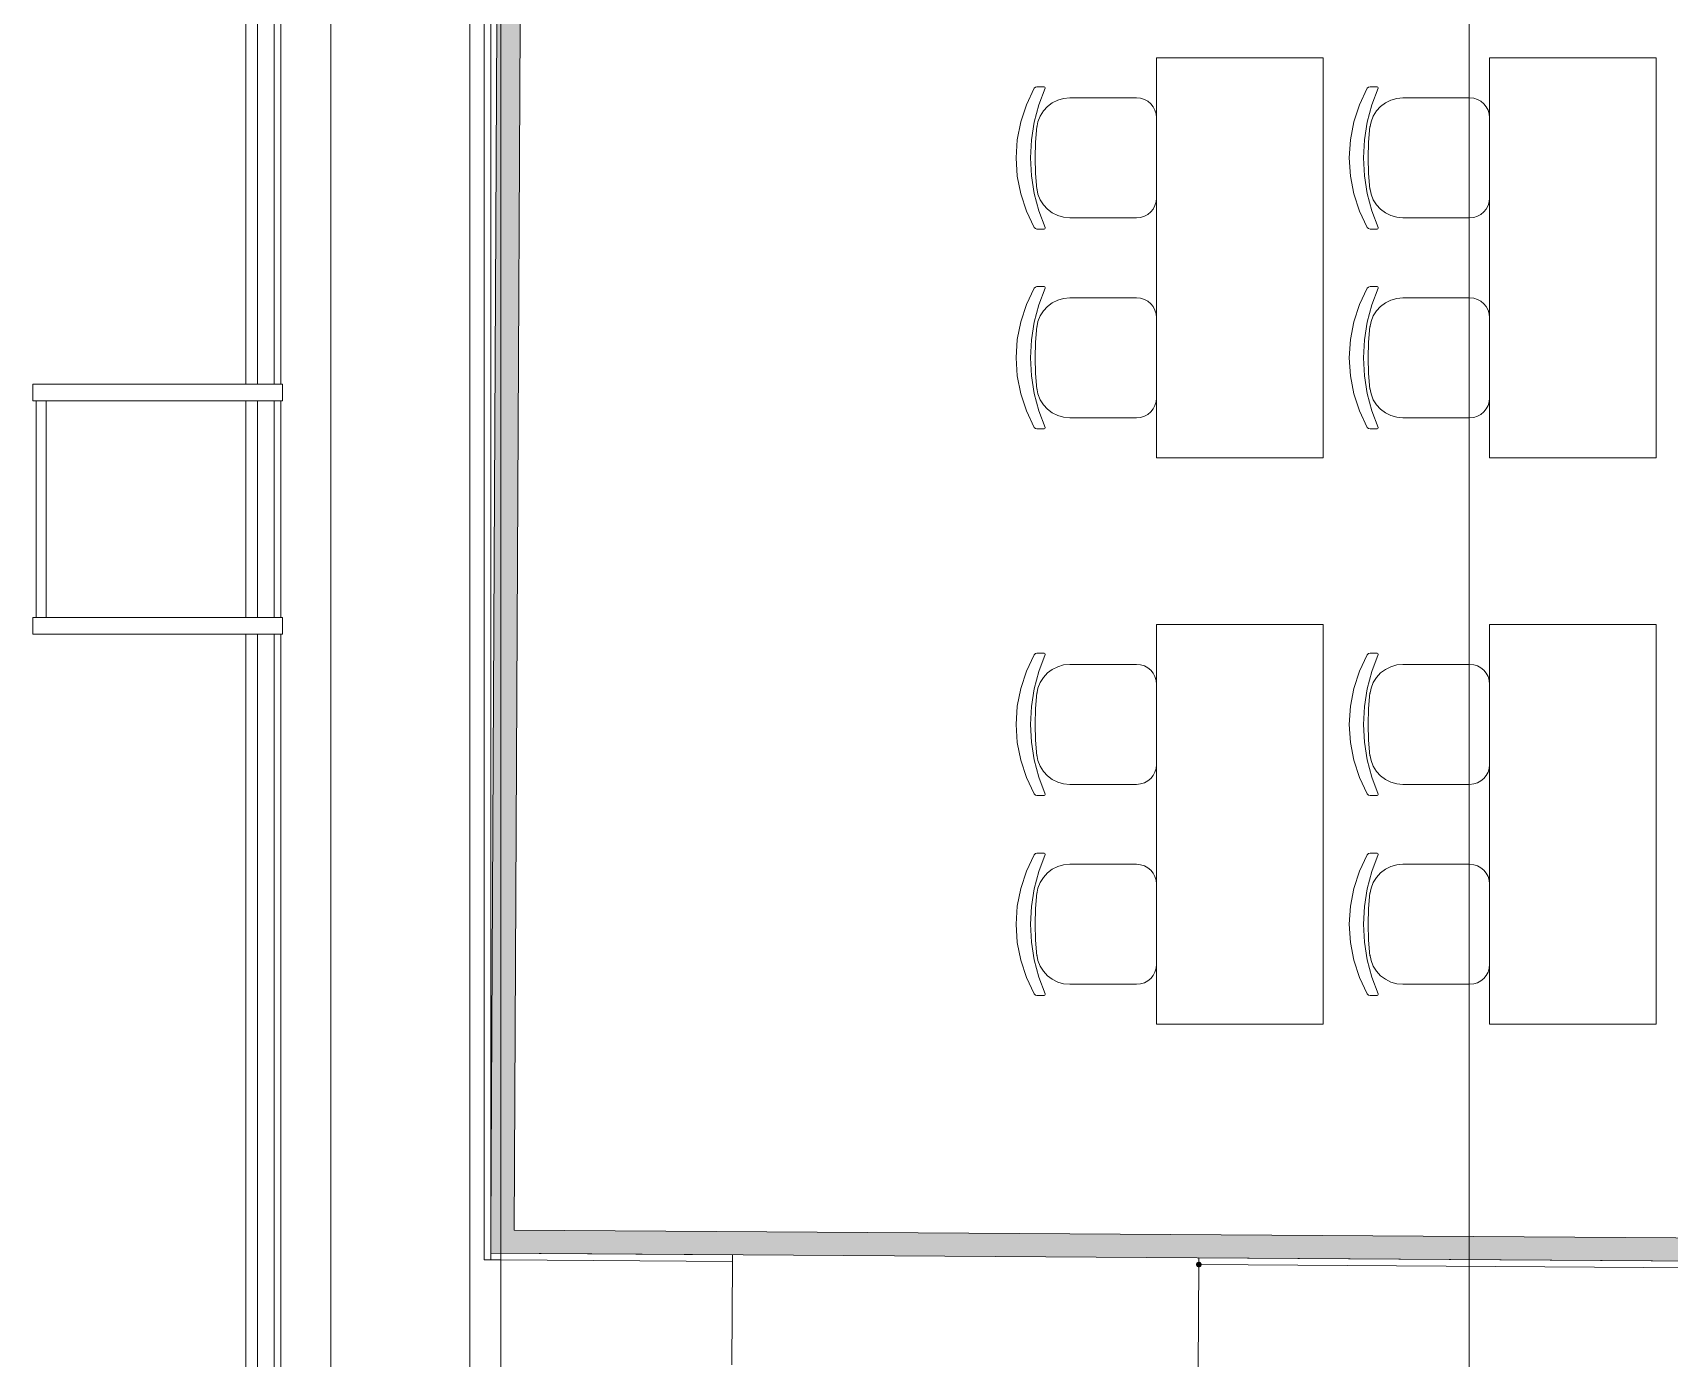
# Model space of a CAD drawing. Header units: millimetres. Extents: x 0 to 1189, y 0 to 841.
# Drawn here: x 749.05 to 798.18, y 654.78 to 694.56 of the extents above; entities that cross this region are included whole.
import ezdxf

# ---------------------------------------------------------------- set-up
doc = ezdxf.new("R2010")
doc.units = ezdxf.units.MM

msp = doc.modelspace()

# ---------------------------------------------------------------- hatches: boundary and pattern name
at = {"true_color": 0x9f9f00}
h = msp.add_hatch(color=54, dxfattribs=at)
h.dxf.hatch_style = 2
h.paths.add_polyline_path([(763.091166, 716.909866), (763.791167, 716.909866), (763.501166, 658.628777), (762.801165, 658.633777)])
at = {"true_color": 0xf1d696}
h = msp.add_hatch(color=41, dxfattribs=at)
h.dxf.hatch_style = 2
h.paths.add_polyline_path([(762.797165, 657.933776), (763.501166, 658.628777), (763.497166, 657.928776)])
h = msp.add_hatch(color=41, dxfattribs=at)
h.dxf.hatch_style = 2
h.paths.add_polyline_path([(762.798165, 657.934776), (762.801165, 658.633777), (763.501166, 658.628777)])
h = msp.add_hatch(color=41, dxfattribs=at)
h.dxf.hatch_style = 2
h.paths.add_polyline_path([(763.497166, 657.928776), (763.501166, 658.628777), (851.441301, 658.044776), (851.447301, 657.344775)])
h = msp.add_hatch(color=7)
h.dxf.hatch_style = 2
h.paths.add_polyline_path([(784.054198, 657.682775), (783.990635, 657.656338), (783.964198, 657.592775), (783.990635, 657.529213), (784.054198, 657.502775), (784.11776, 657.529213), (784.144198, 657.592775), (784.11776, 657.656338)])

# ---------------------------------------------------------------- linework, layer by layer
at = {"color": 7, "lineweight": 0}
for points in [[(762.173164, 238.825136), (762.173164, 730.151886)], [(792.17321, 238.825136), (792.17321, 730.151886)], [(756.296155, 724.609878), (756.296155, 684.009816)], [(756.496156, 684.009816), (756.496156, 724.609878)], [(756.496156, 724.409877), (756.496156, 684.009816)], [(757.996158, 643.611754), (757.996158, 722.909875)], [(755.446154, 684.009816), (755.446154, 720.662872)], [(755.796155, 684.009816), (755.796155, 720.663872)], [(755.796155, 720.663872), (755.796155, 684.009816)], [(762.596165, 717.809867), (762.596165, 657.734776)], [(763.096166, 657.731776), (763.096166, 717.809867)], [(762.796165, 657.734776), (762.796165, 717.609867)], [(763.091166, 716.909866), (762.801165, 658.633777)], [(763.501166, 658.628777), (763.791167, 716.909866)], [(749.046144, 684.009816), (749.046144, 683.509815)], [(751.296148, 684.009816), (749.046144, 684.009816)], [(751.296148, 684.009816), (754.296152, 684.009816)], [(756.546156, 684.009816), (754.296152, 684.009816)], [(756.546156, 683.509815), (756.546156, 684.009816)], [(749.046144, 683.509815), (751.296148, 683.509815)], [(749.146145, 677.009805), (749.146145, 683.509815)], [(749.446145, 683.509815), (749.446145, 677.009805)], [(754.296152, 683.509815), (751.296148, 683.509815)], [(754.296152, 683.509815), (756.546156, 683.509815)], [(755.446154, 677.009805), (755.446154, 683.509815)], [(755.796155, 677.009805), (755.796155, 683.509815)], [(755.796155, 683.509815), (755.796155, 677.009805)], [(756.296155, 683.509815), (756.296155, 677.009805)], [(756.496156, 677.009805), (756.496156, 683.509815)], [(756.496156, 683.509815), (756.496156, 677.009805)], [(749.046144, 677.009805), (749.046144, 676.509804)], [(751.296148, 677.009805), (749.046144, 677.009805)], [(751.296148, 677.009805), (754.296152, 677.009805)], [(756.546156, 677.009805), (754.296152, 677.009805)], [(756.546156, 676.509804), (756.546156, 677.009805)], [(749.046144, 676.509804), (751.296148, 676.509804)], [(754.296152, 676.509804), (751.296148, 676.509804)], [(754.296152, 676.509804), (756.546156, 676.509804)], [(755.446154, 568.016638), (755.446154, 676.509804)], [(755.796155, 568.014638), (755.796155, 676.509804)], [(755.796155, 676.509804), (755.796155, 568.014638)], [(756.296155, 676.509804), (756.296155, 643.611754)], [(756.496156, 643.611754), (756.496156, 676.509804)], [(756.496156, 676.509804), (756.496156, 643.611754)], [(762.797165, 657.933776), (762.801165, 658.633777)], [(851.441301, 658.044776), (763.501166, 658.628777)], [(762.797165, 657.933776), (762.796165, 657.733776)], [(770.055176, 657.884776), (762.797165, 657.933776)], [(762.797165, 657.933776), (852.147302, 657.340775)], [(770.054176, 657.684775), (770.055176, 657.884776)], [(762.596165, 657.734776), (762.796165, 657.734776)], [(762.796165, 657.733776), (763.096166, 657.731776)], [(770.054176, 657.684775), (763.096166, 657.731776)], [(763.096166, 657.731776), (763.096166, 653.93477)], [(770.033176, 654.585771), (770.054176, 657.684775)], [(784.054198, 657.592775), (784.033198, 654.492771)], [(784.055198, 657.792776), (784.054198, 657.592775)], [(852.346302, 657.138775), (784.054198, 657.592775)], [(852.147302, 657.340775), (784.055198, 657.792776)]]:
    msp.add_lwpolyline(points, dxfattribs=at)
at = {"color": 253, "lineweight": 0, "true_color": 0x999999}
for points in [[(787.784204, 693.803831), (782.784196, 693.803831)], [(782.784196, 693.803831), (782.784196, 681.803812)], [(787.784204, 681.803812), (787.784204, 693.803831)], [(797.784219, 693.803831), (792.784211, 693.803831)], [(792.784211, 693.803831), (792.784211, 681.803812)], [(797.784219, 681.803812), (797.784219, 693.803831)], [(779.10919, 688.714823), (778.875471, 689.207996), (778.70644, 689.724699), (778.603783, 690.258466), (778.569189, 690.802826), (778.603783, 691.347608), (778.70644, 691.881328), (778.875471, 692.397797), (779.10919, 692.890829)], [(779.10919, 688.714823), (778.875471, 689.207996), (778.70644, 689.724699), (778.603783, 690.258466), (778.569189, 690.802826), (778.603783, 691.347608), (778.70644, 691.881328), (778.875471, 692.397797), (779.10919, 692.890829)], [(779.438191, 688.711823), (779.247675, 689.215308), (779.110315, 689.734449), (779.027143, 690.265028), (778.99919, 690.802826), (779.027143, 691.34078), (779.110315, 691.871703), (779.247675, 692.391188), (779.438191, 692.894829)], [(779.438191, 688.711823), (779.247675, 689.215308), (779.110315, 689.734449), (779.027143, 690.265028), (778.99919, 690.802826), (779.027143, 691.34078), (779.110315, 691.871703), (779.247675, 692.391188), (779.438191, 692.894829)], [(779.10919, 692.890829), (779.146065, 692.925579), (779.19419, 692.937829)], [(779.10919, 692.890829), (779.146065, 692.925579), (779.19419, 692.937829)], [(779.19419, 692.937829), (779.411191, 692.937829)], [(779.19419, 692.937829), (779.411191, 692.937829)], [(779.411191, 692.937829), (779.432191, 692.929204), (779.441191, 692.907829), (779.438191, 692.894829)], [(779.411191, 692.937829), (779.432191, 692.929204), (779.441191, 692.907829), (779.438191, 692.894829)], [(789.109206, 688.714823), (788.875486, 689.207996), (788.706455, 689.724699), (788.603799, 690.258466), (788.569205, 690.802826), (788.603799, 691.347608), (788.706455, 691.881328), (788.875486, 692.397797), (789.109206, 692.890829)], [(789.109206, 688.714823), (788.875486, 689.207996), (788.706455, 689.724699), (788.603799, 690.258466), (788.569205, 690.802826), (788.603799, 691.347608), (788.706455, 691.881328), (788.875486, 692.397797), (789.109206, 692.890829)], [(789.438206, 688.711823), (789.24769, 689.215308), (789.110331, 689.734449), (789.027159, 690.265028), (788.999205, 690.802826), (789.027159, 691.34078), (789.110331, 691.871703), (789.24769, 692.391188), (789.438206, 692.894829)], [(789.438206, 688.711823), (789.24769, 689.215308), (789.110331, 689.734449), (789.027159, 690.265028), (788.999205, 690.802826), (789.027159, 691.34078), (789.110331, 691.871703), (789.24769, 692.391188), (789.438206, 692.894829)], [(789.109206, 692.890829), (789.146081, 692.925579), (789.194206, 692.937829)], [(789.109206, 692.890829), (789.146081, 692.925579), (789.194206, 692.937829)], [(789.194206, 692.937829), (789.411206, 692.937829)], [(789.194206, 692.937829), (789.411206, 692.937829)], [(789.411206, 692.937829), (789.432206, 692.929204), (789.441206, 692.907829), (789.438206, 692.894829)], [(789.411206, 692.937829), (789.432206, 692.929204), (789.441206, 692.907829), (789.438206, 692.894829)], [(779.18619, 691.702827), (779.222833, 691.888213), (779.291456, 692.059031), (779.388603, 692.212154), (779.510816, 692.344453), (779.654638, 692.452799), (779.816613, 692.534063), (779.993283, 692.585116), (780.181192, 692.602829)], [(779.18619, 691.702827), (779.222833, 691.888213), (779.291456, 692.059031), (779.388603, 692.212154), (779.510816, 692.344453), (779.654638, 692.452799), (779.816613, 692.534063), (779.993283, 692.585116), (780.181192, 692.602829)], [(782.184195, 692.602829), (780.181192, 692.602829)], [(782.184195, 692.602829), (780.181192, 692.602829)], [(782.184195, 692.602829), (782.305297, 692.590665), (782.418008, 692.555766), (782.519938, 692.500524), (782.608696, 692.427329), (782.681891, 692.338571), (782.737133, 692.236641), (782.772032, 692.12393), (782.784196, 692.002828)], [(782.184195, 692.602829), (782.305297, 692.590665), (782.418008, 692.555766), (782.519938, 692.500524), (782.608696, 692.427329), (782.681891, 692.338571), (782.737133, 692.236641), (782.772032, 692.12393), (782.784196, 692.002828)], [(789.186206, 691.702827), (789.222848, 691.888213), (789.291471, 692.059031), (789.388618, 692.212154), (789.510831, 692.344453), (789.654654, 692.452799), (789.816629, 692.534063), (789.993299, 692.585116), (790.181207, 692.602829)], [(789.186206, 691.702827), (789.222848, 691.888213), (789.291471, 692.059031), (789.388618, 692.212154), (789.510831, 692.344453), (789.654654, 692.452799), (789.816629, 692.534063), (789.993299, 692.585116), (790.181207, 692.602829)], [(792.18421, 692.602829), (790.181207, 692.602829)], [(792.18421, 692.602829), (790.181207, 692.602829)], [(792.18421, 692.602829), (792.305312, 692.590665), (792.418023, 692.555766), (792.519953, 692.500524), (792.608711, 692.427329), (792.681906, 692.338571), (792.737149, 692.236641), (792.772047, 692.12393), (792.784211, 692.002828)], [(792.18421, 692.602829), (792.305312, 692.590665), (792.418023, 692.555766), (792.519953, 692.500524), (792.608711, 692.427329), (792.681906, 692.338571), (792.737149, 692.236641), (792.772047, 692.12393), (792.784211, 692.002828)], [(782.784196, 692.004828), (782.784196, 689.602824)], [(782.784196, 692.004828), (782.784196, 689.602824)], [(792.784211, 692.004828), (792.784211, 689.602824)], [(792.784211, 692.004828), (792.784211, 689.602824)], [(779.19119, 689.861825), (779.149815, 690.331575), (779.13619, 690.802826), (779.149815, 691.274577), (779.19119, 691.744828)], [(779.19119, 689.861825), (779.149815, 690.331575), (779.13619, 690.802826), (779.149815, 691.274577), (779.19119, 691.744828)], [(789.191206, 689.861825), (789.149831, 690.331575), (789.136206, 690.802826), (789.149831, 691.274577), (789.191206, 691.744828)], [(789.191206, 689.861825), (789.149831, 690.331575), (789.136206, 690.802826), (789.149831, 691.274577), (789.191206, 691.744828)], [(780.181192, 689.002823), (779.993283, 689.020536), (779.816613, 689.071589), (779.654638, 689.152853), (779.510816, 689.261199), (779.388603, 689.393498), (779.291456, 689.546621), (779.222833, 689.71744), (779.18619, 689.902825)], [(780.181192, 689.002823), (779.993283, 689.020536), (779.816613, 689.071589), (779.654638, 689.152853), (779.510816, 689.261199), (779.388603, 689.393498), (779.291456, 689.546621), (779.222833, 689.71744), (779.18619, 689.902825)], [(790.181207, 689.002823), (789.993299, 689.020536), (789.816629, 689.071589), (789.654654, 689.152853), (789.510831, 689.261199), (789.388618, 689.393498), (789.291471, 689.546621), (789.222848, 689.71744), (789.186206, 689.902825)], [(790.181207, 689.002823), (789.993299, 689.020536), (789.816629, 689.071589), (789.654654, 689.152853), (789.510831, 689.261199), (789.388618, 689.393498), (789.291471, 689.546621), (789.222848, 689.71744), (789.186206, 689.902825)], [(782.784196, 689.602824), (782.772032, 689.48201), (782.737133, 689.369433), (782.681891, 689.267521), (782.608696, 689.178699), (782.519938, 689.105392), (782.418008, 689.050027), (782.305297, 689.015028), (782.184195, 689.002823)], [(782.784196, 689.602824), (782.772032, 689.48201), (782.737133, 689.369433), (782.681891, 689.267521), (782.608696, 689.178699), (782.519938, 689.105392), (782.418008, 689.050027), (782.305297, 689.015028), (782.184195, 689.002823)], [(792.784211, 689.602824), (792.772047, 689.48201), (792.737149, 689.369433), (792.681906, 689.267521), (792.608711, 689.178699), (792.519953, 689.105392), (792.418023, 689.050027), (792.305312, 689.015028), (792.18421, 689.002823)], [(792.784211, 689.602824), (792.772047, 689.48201), (792.737149, 689.369433), (792.681906, 689.267521), (792.608711, 689.178699), (792.519953, 689.105392), (792.418023, 689.050027), (792.305312, 689.015028), (792.18421, 689.002823)], [(782.184195, 689.002823), (780.181192, 689.002823)], [(782.184195, 689.002823), (780.181192, 689.002823)], [(792.18421, 689.002823), (790.181207, 689.002823)], [(792.18421, 689.002823), (790.181207, 689.002823)], [(779.19419, 688.667823), (779.146065, 688.680448), (779.10919, 688.714823)], [(779.19419, 688.667823), (779.146065, 688.680448), (779.10919, 688.714823)], [(779.19419, 688.667823), (779.411191, 688.667823)], [(779.19419, 688.667823), (779.411191, 688.667823)], [(779.438191, 688.711823), (779.441191, 688.697823), (779.432191, 688.676823), (779.411191, 688.667823)], [(779.438191, 688.711823), (779.441191, 688.697823), (779.432191, 688.676823), (779.411191, 688.667823)], [(789.194206, 688.667823), (789.146081, 688.680448), (789.109206, 688.714823)], [(789.194206, 688.667823), (789.146081, 688.680448), (789.109206, 688.714823)], [(789.194206, 688.667823), (789.411206, 688.667823)], [(789.194206, 688.667823), (789.411206, 688.667823)], [(789.438206, 688.711823), (789.441206, 688.697823), (789.432206, 688.676823), (789.411206, 688.667823)], [(789.438206, 688.711823), (789.441206, 688.697823), (789.432206, 688.676823), (789.411206, 688.667823)], [(779.10919, 682.714814), (778.875471, 683.207986), (778.70644, 683.72469), (778.603783, 684.258457), (778.569189, 684.802817), (778.603783, 685.347599), (778.70644, 685.881319), (778.875471, 686.397788), (779.10919, 686.89082)], [(779.10919, 682.714814), (778.875471, 683.207986), (778.70644, 683.72469), (778.603783, 684.258457), (778.569189, 684.802817), (778.603783, 685.347599), (778.70644, 685.881319), (778.875471, 686.397788), (779.10919, 686.89082)], [(779.438191, 682.711814), (779.247675, 683.215299), (779.110315, 683.73444), (779.027143, 684.265019), (778.99919, 684.802817), (779.027143, 685.340771), (779.110315, 685.871694), (779.247675, 686.391179), (779.438191, 686.89482)], [(779.438191, 682.711814), (779.247675, 683.215299), (779.110315, 683.73444), (779.027143, 684.265019), (778.99919, 684.802817), (779.027143, 685.340771), (779.110315, 685.871694), (779.247675, 686.391179), (779.438191, 686.89482)], [(779.10919, 686.89082), (779.146065, 686.92557), (779.19419, 686.93782)], [(779.10919, 686.89082), (779.146065, 686.92557), (779.19419, 686.93782)], [(779.19419, 686.93782), (779.411191, 686.93782)], [(779.19419, 686.93782), (779.411191, 686.93782)], [(779.411191, 686.93782), (779.432191, 686.929195), (779.441191, 686.90782), (779.438191, 686.89482)], [(779.411191, 686.93782), (779.432191, 686.929195), (779.441191, 686.90782), (779.438191, 686.89482)], [(789.109206, 682.714814), (788.875486, 683.207986), (788.706455, 683.72469), (788.603799, 684.258457), (788.569205, 684.802817), (788.603799, 685.347599), (788.706455, 685.881319), (788.875486, 686.397788), (789.109206, 686.89082)], [(789.109206, 682.714814), (788.875486, 683.207986), (788.706455, 683.72469), (788.603799, 684.258457), (788.569205, 684.802817), (788.603799, 685.347599), (788.706455, 685.881319), (788.875486, 686.397788), (789.109206, 686.89082)], [(789.438206, 682.711814), (789.24769, 683.215299), (789.110331, 683.73444), (789.027159, 684.265019), (788.999205, 684.802817), (789.027159, 685.340771), (789.110331, 685.871694), (789.24769, 686.391179), (789.438206, 686.89482)], [(789.438206, 682.711814), (789.24769, 683.215299), (789.110331, 683.73444), (789.027159, 684.265019), (788.999205, 684.802817), (789.027159, 685.340771), (789.110331, 685.871694), (789.24769, 686.391179), (789.438206, 686.89482)], [(789.109206, 686.89082), (789.146081, 686.92557), (789.194206, 686.93782)], [(789.109206, 686.89082), (789.146081, 686.92557), (789.194206, 686.93782)], [(789.194206, 686.93782), (789.411206, 686.93782)], [(789.194206, 686.93782), (789.411206, 686.93782)], [(789.411206, 686.93782), (789.432206, 686.929195), (789.441206, 686.90782), (789.438206, 686.89482)], [(789.411206, 686.93782), (789.432206, 686.929195), (789.441206, 686.90782), (789.438206, 686.89482)], [(779.18619, 685.702818), (779.222833, 685.888203), (779.291456, 686.059022), (779.388603, 686.212145), (779.510816, 686.344444), (779.654638, 686.45279), (779.816613, 686.534054), (779.993283, 686.585107), (780.181192, 686.60282)], [(779.18619, 685.702818), (779.222833, 685.888203), (779.291456, 686.059022), (779.388603, 686.212145), (779.510816, 686.344444), (779.654638, 686.45279), (779.816613, 686.534054), (779.993283, 686.585107), (780.181192, 686.60282)], [(782.184195, 686.60282), (780.181192, 686.60282)], [(782.184195, 686.60282), (780.181192, 686.60282)], [(782.184195, 686.60282), (782.305297, 686.590656), (782.418008, 686.555757), (782.519938, 686.500515), (782.608696, 686.427319), (782.681891, 686.338561), (782.737133, 686.236632), (782.772032, 686.123921), (782.784196, 686.002819)], [(782.184195, 686.60282), (782.305297, 686.590656), (782.418008, 686.555757), (782.519938, 686.500515), (782.608696, 686.427319), (782.681891, 686.338561), (782.737133, 686.236632), (782.772032, 686.123921), (782.784196, 686.002819)], [(789.186206, 685.702818), (789.222848, 685.888203), (789.291471, 686.059022), (789.388618, 686.212145), (789.510831, 686.344444), (789.654654, 686.45279), (789.816629, 686.534054), (789.993299, 686.585107), (790.181207, 686.60282)], [(789.186206, 685.702818), (789.222848, 685.888203), (789.291471, 686.059022), (789.388618, 686.212145), (789.510831, 686.344444), (789.654654, 686.45279), (789.816629, 686.534054), (789.993299, 686.585107), (790.181207, 686.60282)], [(792.18421, 686.60282), (790.181207, 686.60282)], [(792.18421, 686.60282), (790.181207, 686.60282)], [(792.18421, 686.60282), (792.305312, 686.590656), (792.418023, 686.555757), (792.519953, 686.500515), (792.608711, 686.427319), (792.681906, 686.338561), (792.737149, 686.236632), (792.772047, 686.123921), (792.784211, 686.002819)], [(792.18421, 686.60282), (792.305312, 686.590656), (792.418023, 686.555757), (792.519953, 686.500515), (792.608711, 686.427319), (792.681906, 686.338561), (792.737149, 686.236632), (792.772047, 686.123921), (792.784211, 686.002819)], [(782.784196, 686.004819), (782.784196, 683.602815)], [(782.784196, 686.004819), (782.784196, 683.602815)], [(792.784211, 686.004819), (792.784211, 683.602815)], [(792.784211, 686.004819), (792.784211, 683.602815)], [(779.19119, 683.861815), (779.149815, 684.331566), (779.13619, 684.802817), (779.149815, 685.274568), (779.19119, 685.744818)], [(779.19119, 683.861815), (779.149815, 684.331566), (779.13619, 684.802817), (779.149815, 685.274568), (779.19119, 685.744818)], [(789.191206, 683.861815), (789.149831, 684.331566), (789.136206, 684.802817), (789.149831, 685.274568), (789.191206, 685.744818)], [(789.191206, 683.861815), (789.149831, 684.331566), (789.136206, 684.802817), (789.149831, 685.274568), (789.191206, 685.744818)], [(780.181192, 683.002814), (779.993283, 683.020527), (779.816613, 683.07158), (779.654638, 683.152844), (779.510816, 683.26119), (779.388603, 683.393489), (779.291456, 683.546612), (779.222833, 683.71743), (779.18619, 683.902816)], [(780.181192, 683.002814), (779.993283, 683.020527), (779.816613, 683.07158), (779.654638, 683.152844), (779.510816, 683.26119), (779.388603, 683.393489), (779.291456, 683.546612), (779.222833, 683.71743), (779.18619, 683.902816)], [(790.181207, 683.002814), (789.993299, 683.020527), (789.816629, 683.07158), (789.654654, 683.152844), (789.510831, 683.26119), (789.388618, 683.393489), (789.291471, 683.546612), (789.222848, 683.71743), (789.186206, 683.902816)], [(790.181207, 683.002814), (789.993299, 683.020527), (789.816629, 683.07158), (789.654654, 683.152844), (789.510831, 683.26119), (789.388618, 683.393489), (789.291471, 683.546612), (789.222848, 683.71743), (789.186206, 683.902816)], [(782.784196, 683.602815), (782.772032, 683.482), (782.737133, 683.369424), (782.681891, 683.267512), (782.608696, 683.178689), (782.519938, 683.105383), (782.418008, 683.050017), (782.305297, 683.015019), (782.184195, 683.002814)], [(782.784196, 683.602815), (782.772032, 683.482), (782.737133, 683.369424), (782.681891, 683.267512), (782.608696, 683.178689), (782.519938, 683.105383), (782.418008, 683.050017), (782.305297, 683.015019), (782.184195, 683.002814)], [(792.784211, 683.602815), (792.772047, 683.482), (792.737149, 683.369424), (792.681906, 683.267512), (792.608711, 683.178689), (792.519953, 683.105383), (792.418023, 683.050017), (792.305312, 683.015019), (792.18421, 683.002814)], [(792.784211, 683.602815), (792.772047, 683.482), (792.737149, 683.369424), (792.681906, 683.267512), (792.608711, 683.178689), (792.519953, 683.105383), (792.418023, 683.050017), (792.305312, 683.015019), (792.18421, 683.002814)], [(782.184195, 683.002814), (780.181192, 683.002814)], [(782.184195, 683.002814), (780.181192, 683.002814)], [(792.18421, 683.002814), (790.181207, 683.002814)], [(792.18421, 683.002814), (790.181207, 683.002814)], [(779.19419, 682.667814), (779.146065, 682.680439), (779.10919, 682.714814)], [(779.19419, 682.667814), (779.146065, 682.680439), (779.10919, 682.714814)], [(779.19419, 682.667814), (779.411191, 682.667814)], [(779.19419, 682.667814), (779.411191, 682.667814)], [(779.438191, 682.711814), (779.441191, 682.697814), (779.432191, 682.676814), (779.411191, 682.667814)], [(779.438191, 682.711814), (779.441191, 682.697814), (779.432191, 682.676814), (779.411191, 682.667814)], [(789.194206, 682.667814), (789.146081, 682.680439), (789.109206, 682.714814)], [(789.194206, 682.667814), (789.146081, 682.680439), (789.109206, 682.714814)], [(789.194206, 682.667814), (789.411206, 682.667814)], [(789.194206, 682.667814), (789.411206, 682.667814)], [(789.438206, 682.711814), (789.441206, 682.697814), (789.432206, 682.676814), (789.411206, 682.667814)], [(789.438206, 682.711814), (789.441206, 682.697814), (789.432206, 682.676814), (789.411206, 682.667814)], [(782.784196, 681.803812), (787.784204, 681.803812)], [(792.784211, 681.803812), (797.784219, 681.803812)], [(787.784204, 676.803805), (782.784196, 676.803805)], [(782.784196, 676.803805), (782.784196, 664.803786)], [(787.784204, 664.803786), (787.784204, 676.803805)], [(797.784219, 676.803805), (792.784211, 676.803805)], [(792.784211, 676.803805), (792.784211, 664.803786)], [(797.784219, 664.803786), (797.784219, 676.803805)], [(779.10919, 671.714797), (778.875471, 672.20797), (778.70644, 672.724673), (778.603783, 673.25844), (778.569189, 673.8028), (778.603783, 674.347582), (778.70644, 674.881302), (778.875471, 675.397771), (779.10919, 675.890803)], [(779.10919, 671.714797), (778.875471, 672.20797), (778.70644, 672.724673), (778.603783, 673.25844), (778.569189, 673.8028), (778.603783, 674.347582), (778.70644, 674.881302), (778.875471, 675.397771), (779.10919, 675.890803)], [(779.438191, 671.711797), (779.247675, 672.215282), (779.110315, 672.734423), (779.027143, 673.265002), (778.99919, 673.8028), (779.027143, 674.340754), (779.110315, 674.871677), (779.247675, 675.391162), (779.438191, 675.894803)], [(779.438191, 671.711797), (779.247675, 672.215282), (779.110315, 672.734423), (779.027143, 673.265002), (778.99919, 673.8028), (779.027143, 674.340754), (779.110315, 674.871677), (779.247675, 675.391162), (779.438191, 675.894803)], [(779.10919, 675.890803), (779.146065, 675.925553), (779.19419, 675.937803)], [(779.10919, 675.890803), (779.146065, 675.925553), (779.19419, 675.937803)], [(779.18619, 674.702801), (779.222833, 674.888187), (779.291456, 675.059005), (779.388603, 675.212128), (779.510816, 675.344427), (779.654638, 675.452773), (779.816613, 675.534037), (779.993283, 675.58509), (780.181192, 675.602803)], [(779.18619, 674.702801), (779.222833, 674.888187), (779.291456, 675.059005), (779.388603, 675.212128), (779.510816, 675.344427), (779.654638, 675.452773), (779.816613, 675.534037), (779.993283, 675.58509), (780.181192, 675.602803)], [(779.19419, 675.937803), (779.411191, 675.937803)], [(779.19419, 675.937803), (779.411191, 675.937803)], [(779.411191, 675.937803), (779.432191, 675.929178), (779.441191, 675.907803), (779.438191, 675.894803)], [(779.411191, 675.937803), (779.432191, 675.929178), (779.441191, 675.907803), (779.438191, 675.894803)], [(782.184195, 675.602803), (780.181192, 675.602803)], [(782.184195, 675.602803), (780.181192, 675.602803)], [(782.184195, 675.602803), (782.305297, 675.590639), (782.418008, 675.55574), (782.519938, 675.500498), (782.608696, 675.427303), (782.681891, 675.338545), (782.737133, 675.236615), (782.772032, 675.123904), (782.784196, 675.002802)], [(782.184195, 675.602803), (782.305297, 675.590639), (782.418008, 675.55574), (782.519938, 675.500498), (782.608696, 675.427303), (782.681891, 675.338545), (782.737133, 675.236615), (782.772032, 675.123904), (782.784196, 675.002802)], [(789.109206, 671.714797), (788.875486, 672.20797), (788.706455, 672.724673), (788.603799, 673.25844), (788.569205, 673.8028), (788.603799, 674.347582), (788.706455, 674.881302), (788.875486, 675.397771), (789.109206, 675.890803)], [(789.109206, 671.714797), (788.875486, 672.20797), (788.706455, 672.724673), (788.603799, 673.25844), (788.569205, 673.8028), (788.603799, 674.347582), (788.706455, 674.881302), (788.875486, 675.397771), (789.109206, 675.890803)], [(789.438206, 671.711797), (789.24769, 672.215282), (789.110331, 672.734423), (789.027159, 673.265002), (788.999205, 673.8028), (789.027159, 674.340754), (789.110331, 674.871677), (789.24769, 675.391162), (789.438206, 675.894803)], [(789.438206, 671.711797), (789.24769, 672.215282), (789.110331, 672.734423), (789.027159, 673.265002), (788.999205, 673.8028), (789.027159, 674.340754), (789.110331, 674.871677), (789.24769, 675.391162), (789.438206, 675.894803)], [(789.109206, 675.890803), (789.146081, 675.925553), (789.194206, 675.937803)], [(789.109206, 675.890803), (789.146081, 675.925553), (789.194206, 675.937803)], [(789.186206, 674.702801), (789.222848, 674.888187), (789.291471, 675.059005), (789.388618, 675.212128), (789.510831, 675.344427), (789.654654, 675.452773), (789.816629, 675.534037), (789.993299, 675.58509), (790.181207, 675.602803)], [(789.186206, 674.702801), (789.222848, 674.888187), (789.291471, 675.059005), (789.388618, 675.212128), (789.510831, 675.344427), (789.654654, 675.452773), (789.816629, 675.534037), (789.993299, 675.58509), (790.181207, 675.602803)], [(789.194206, 675.937803), (789.411206, 675.937803)], [(789.194206, 675.937803), (789.411206, 675.937803)], [(789.411206, 675.937803), (789.432206, 675.929178), (789.441206, 675.907803), (789.438206, 675.894803)], [(789.411206, 675.937803), (789.432206, 675.929178), (789.441206, 675.907803), (789.438206, 675.894803)], [(792.18421, 675.602803), (790.181207, 675.602803)], [(792.18421, 675.602803), (790.181207, 675.602803)], [(792.18421, 675.602803), (792.305312, 675.590639), (792.418023, 675.55574), (792.519953, 675.500498), (792.608711, 675.427303), (792.681906, 675.338545), (792.737149, 675.236615), (792.772047, 675.123904), (792.784211, 675.002802)], [(792.18421, 675.602803), (792.305312, 675.590639), (792.418023, 675.55574), (792.519953, 675.500498), (792.608711, 675.427303), (792.681906, 675.338545), (792.737149, 675.236615), (792.772047, 675.123904), (792.784211, 675.002802)], [(779.19119, 672.861799), (779.149815, 673.331549), (779.13619, 673.8028), (779.149815, 674.274551), (779.19119, 674.744802)], [(779.19119, 672.861799), (779.149815, 673.331549), (779.13619, 673.8028), (779.149815, 674.274551), (779.19119, 674.744802)], [(782.784196, 675.004802), (782.784196, 672.602798)], [(782.784196, 675.004802), (782.784196, 672.602798)], [(789.191206, 672.861799), (789.149831, 673.331549), (789.136206, 673.8028), (789.149831, 674.274551), (789.191206, 674.744802)], [(789.191206, 672.861799), (789.149831, 673.331549), (789.136206, 673.8028), (789.149831, 674.274551), (789.191206, 674.744802)], [(792.784211, 675.004802), (792.784211, 672.602798)], [(792.784211, 675.004802), (792.784211, 672.602798)], [(780.181192, 672.002797), (779.993283, 672.02051), (779.816613, 672.071563), (779.654638, 672.152827), (779.510816, 672.261173), (779.388603, 672.393472), (779.291456, 672.546595), (779.222833, 672.717414), (779.18619, 672.902799)], [(780.181192, 672.002797), (779.993283, 672.02051), (779.816613, 672.071563), (779.654638, 672.152827), (779.510816, 672.261173), (779.388603, 672.393472), (779.291456, 672.546595), (779.222833, 672.717414), (779.18619, 672.902799)], [(782.784196, 672.602798), (782.772032, 672.481984), (782.737133, 672.369407), (782.681891, 672.267495), (782.608696, 672.178673), (782.519938, 672.105366), (782.418008, 672.050001), (782.305297, 672.015002), (782.184195, 672.002797)], [(782.784196, 672.602798), (782.772032, 672.481984), (782.737133, 672.369407), (782.681891, 672.267495), (782.608696, 672.178673), (782.519938, 672.105366), (782.418008, 672.050001), (782.305297, 672.015002), (782.184195, 672.002797)], [(790.181207, 672.002797), (789.993299, 672.02051), (789.816629, 672.071563), (789.654654, 672.152827), (789.510831, 672.261173), (789.388618, 672.393472), (789.291471, 672.546595), (789.222848, 672.717414), (789.186206, 672.902799)], [(790.181207, 672.002797), (789.993299, 672.02051), (789.816629, 672.071563), (789.654654, 672.152827), (789.510831, 672.261173), (789.388618, 672.393472), (789.291471, 672.546595), (789.222848, 672.717414), (789.186206, 672.902799)], [(792.784211, 672.602798), (792.772047, 672.481984), (792.737149, 672.369407), (792.681906, 672.267495), (792.608711, 672.178673), (792.519953, 672.105366), (792.418023, 672.050001), (792.305312, 672.015002), (792.18421, 672.002797)], [(792.784211, 672.602798), (792.772047, 672.481984), (792.737149, 672.369407), (792.681906, 672.267495), (792.608711, 672.178673), (792.519953, 672.105366), (792.418023, 672.050001), (792.305312, 672.015002), (792.18421, 672.002797)], [(779.19419, 671.667797), (779.146065, 671.680422), (779.10919, 671.714797)], [(779.19419, 671.667797), (779.146065, 671.680422), (779.10919, 671.714797)], [(779.19419, 671.667797), (779.411191, 671.667797)], [(779.19419, 671.667797), (779.411191, 671.667797)], [(779.438191, 671.711797), (779.441191, 671.697797), (779.432191, 671.676797), (779.411191, 671.667797)], [(779.438191, 671.711797), (779.441191, 671.697797), (779.432191, 671.676797), (779.411191, 671.667797)], [(782.184195, 672.002797), (780.181192, 672.002797)], [(782.184195, 672.002797), (780.181192, 672.002797)], [(789.194206, 671.667797), (789.146081, 671.680422), (789.109206, 671.714797)], [(789.194206, 671.667797), (789.146081, 671.680422), (789.109206, 671.714797)], [(789.194206, 671.667797), (789.411206, 671.667797)], [(789.194206, 671.667797), (789.411206, 671.667797)], [(789.438206, 671.711797), (789.441206, 671.697797), (789.432206, 671.676797), (789.411206, 671.667797)], [(789.438206, 671.711797), (789.441206, 671.697797), (789.432206, 671.676797), (789.411206, 671.667797)], [(792.18421, 672.002797), (790.181207, 672.002797)], [(792.18421, 672.002797), (790.181207, 672.002797)], [(779.10919, 665.714788), (778.875471, 666.20796), (778.70644, 666.724664), (778.603783, 667.258431), (778.569189, 667.802791), (778.603783, 668.347573), (778.70644, 668.881293), (778.875471, 669.397762), (779.10919, 669.890794)], [(779.10919, 665.714788), (778.875471, 666.20796), (778.70644, 666.724664), (778.603783, 667.258431), (778.569189, 667.802791), (778.603783, 668.347573), (778.70644, 668.881293), (778.875471, 669.397762), (779.10919, 669.890794)], [(779.438191, 665.711788), (779.247675, 666.215273), (779.110315, 666.734414), (779.027143, 667.264993), (778.99919, 667.802791), (779.027143, 668.340745), (779.110315, 668.871668), (779.247675, 669.391153), (779.438191, 669.894794)], [(779.438191, 665.711788), (779.247675, 666.215273), (779.110315, 666.734414), (779.027143, 667.264993), (778.99919, 667.802791), (779.027143, 668.340745), (779.110315, 668.871668), (779.247675, 669.391153), (779.438191, 669.894794)], [(779.10919, 669.890794), (779.146065, 669.925544), (779.19419, 669.937794)], [(779.10919, 669.890794), (779.146065, 669.925544), (779.19419, 669.937794)], [(779.19419, 669.937794), (779.411191, 669.937794)], [(779.19419, 669.937794), (779.411191, 669.937794)], [(779.411191, 669.937794), (779.432191, 669.929169), (779.441191, 669.907794), (779.438191, 669.894794)], [(779.411191, 669.937794), (779.432191, 669.929169), (779.441191, 669.907794), (779.438191, 669.894794)], [(789.109206, 665.714788), (788.875486, 666.20796), (788.706455, 666.724664), (788.603799, 667.258431), (788.569205, 667.802791), (788.603799, 668.347573), (788.706455, 668.881293), (788.875486, 669.397762), (789.109206, 669.890794)], [(789.109206, 665.714788), (788.875486, 666.20796), (788.706455, 666.724664), (788.603799, 667.258431), (788.569205, 667.802791), (788.603799, 668.347573), (788.706455, 668.881293), (788.875486, 669.397762), (789.109206, 669.890794)], [(789.438206, 665.711788), (789.24769, 666.215273), (789.110331, 666.734414), (789.027159, 667.264993), (788.999205, 667.802791), (789.027159, 668.340745), (789.110331, 668.871668), (789.24769, 669.391153), (789.438206, 669.894794)], [(789.438206, 665.711788), (789.24769, 666.215273), (789.110331, 666.734414), (789.027159, 667.264993), (788.999205, 667.802791), (789.027159, 668.340745), (789.110331, 668.871668), (789.24769, 669.391153), (789.438206, 669.894794)], [(789.109206, 669.890794), (789.146081, 669.925544), (789.194206, 669.937794)], [(789.109206, 669.890794), (789.146081, 669.925544), (789.194206, 669.937794)], [(789.194206, 669.937794), (789.411206, 669.937794)], [(789.194206, 669.937794), (789.411206, 669.937794)], [(789.411206, 669.937794), (789.432206, 669.929169), (789.441206, 669.907794), (789.438206, 669.894794)], [(789.411206, 669.937794), (789.432206, 669.929169), (789.441206, 669.907794), (789.438206, 669.894794)], [(779.18619, 668.702792), (779.222833, 668.888177), (779.291456, 669.058996), (779.388603, 669.212119), (779.510816, 669.344418), (779.654638, 669.452764), (779.816613, 669.534028), (779.993283, 669.585081), (780.181192, 669.602794)], [(779.18619, 668.702792), (779.222833, 668.888177), (779.291456, 669.058996), (779.388603, 669.212119), (779.510816, 669.344418), (779.654638, 669.452764), (779.816613, 669.534028), (779.993283, 669.585081), (780.181192, 669.602794)], [(782.184195, 669.602794), (780.181192, 669.602794)], [(782.184195, 669.602794), (780.181192, 669.602794)], [(782.184195, 669.602794), (782.305297, 669.59063), (782.418008, 669.555731), (782.519938, 669.500489), (782.608696, 669.427293), (782.681891, 669.338535), (782.737133, 669.236606), (782.772032, 669.123895), (782.784196, 669.002793)], [(782.184195, 669.602794), (782.305297, 669.59063), (782.418008, 669.555731), (782.519938, 669.500489), (782.608696, 669.427293), (782.681891, 669.338535), (782.737133, 669.236606), (782.772032, 669.123895), (782.784196, 669.002793)], [(789.186206, 668.702792), (789.222848, 668.888177), (789.291471, 669.058996), (789.388618, 669.212119), (789.510831, 669.344418), (789.654654, 669.452764), (789.816629, 669.534028), (789.993299, 669.585081), (790.181207, 669.602794)], [(789.186206, 668.702792), (789.222848, 668.888177), (789.291471, 669.058996), (789.388618, 669.212119), (789.510831, 669.344418), (789.654654, 669.452764), (789.816629, 669.534028), (789.993299, 669.585081), (790.181207, 669.602794)], [(792.18421, 669.602794), (790.181207, 669.602794)], [(792.18421, 669.602794), (790.181207, 669.602794)], [(792.18421, 669.602794), (792.305312, 669.59063), (792.418023, 669.555731), (792.519953, 669.500489), (792.608711, 669.427293), (792.681906, 669.338535), (792.737149, 669.236606), (792.772047, 669.123895), (792.784211, 669.002793)], [(792.18421, 669.602794), (792.305312, 669.59063), (792.418023, 669.555731), (792.519953, 669.500489), (792.608711, 669.427293), (792.681906, 669.338535), (792.737149, 669.236606), (792.772047, 669.123895), (792.784211, 669.002793)], [(779.19119, 666.86179), (779.149815, 667.33154), (779.13619, 667.802791), (779.149815, 668.274542), (779.19119, 668.744792)], [(779.19119, 666.86179), (779.149815, 667.33154), (779.13619, 667.802791), (779.149815, 668.274542), (779.19119, 668.744792)], [(782.784196, 669.004793), (782.784196, 666.602789)], [(782.784196, 669.004793), (782.784196, 666.602789)], [(789.191206, 666.86179), (789.149831, 667.33154), (789.136206, 667.802791), (789.149831, 668.274542), (789.191206, 668.744792)], [(789.191206, 666.86179), (789.149831, 667.33154), (789.136206, 667.802791), (789.149831, 668.274542), (789.191206, 668.744792)], [(792.784211, 669.004793), (792.784211, 666.602789)], [(792.784211, 669.004793), (792.784211, 666.602789)], [(780.181192, 666.002788), (779.993283, 666.020501), (779.816613, 666.071554), (779.654638, 666.152818), (779.510816, 666.261164), (779.388603, 666.393463), (779.291456, 666.546586), (779.222833, 666.717405), (779.18619, 666.90279)], [(780.181192, 666.002788), (779.993283, 666.020501), (779.816613, 666.071554), (779.654638, 666.152818), (779.510816, 666.261164), (779.388603, 666.393463), (779.291456, 666.546586), (779.222833, 666.717405), (779.18619, 666.90279)], [(790.181207, 666.002788), (789.993299, 666.020501), (789.816629, 666.071554), (789.654654, 666.152818), (789.510831, 666.261164), (789.388618, 666.393463), (789.291471, 666.546586), (789.222848, 666.717405), (789.186206, 666.90279)], [(790.181207, 666.002788), (789.993299, 666.020501), (789.816629, 666.071554), (789.654654, 666.152818), (789.510831, 666.261164), (789.388618, 666.393463), (789.291471, 666.546586), (789.222848, 666.717405), (789.186206, 666.90279)], [(782.784196, 666.602789), (782.772032, 666.481974), (782.737133, 666.369398), (782.681891, 666.267486), (782.608696, 666.178663), (782.519938, 666.105357), (782.418008, 666.049991), (782.305297, 666.014993), (782.184195, 666.002788)], [(782.784196, 666.602789), (782.772032, 666.481974), (782.737133, 666.369398), (782.681891, 666.267486), (782.608696, 666.178663), (782.519938, 666.105357), (782.418008, 666.049991), (782.305297, 666.014993), (782.184195, 666.002788)], [(792.784211, 666.602789), (792.772047, 666.481974), (792.737149, 666.369398), (792.681906, 666.267486), (792.608711, 666.178663), (792.519953, 666.105357), (792.418023, 666.049991), (792.305312, 666.014993), (792.18421, 666.002788)], [(792.784211, 666.602789), (792.772047, 666.481974), (792.737149, 666.369398), (792.681906, 666.267486), (792.608711, 666.178663), (792.519953, 666.105357), (792.418023, 666.049991), (792.305312, 666.014993), (792.18421, 666.002788)], [(782.184195, 666.002788), (780.181192, 666.002788)], [(782.184195, 666.002788), (780.181192, 666.002788)], [(792.18421, 666.002788), (790.181207, 666.002788)], [(792.18421, 666.002788), (790.181207, 666.002788)], [(779.19419, 665.667788), (779.146065, 665.680413), (779.10919, 665.714788)], [(779.19419, 665.667788), (779.146065, 665.680413), (779.10919, 665.714788)], [(779.19419, 665.667788), (779.411191, 665.667788)], [(779.19419, 665.667788), (779.411191, 665.667788)], [(779.438191, 665.711788), (779.441191, 665.697788), (779.432191, 665.676788), (779.411191, 665.667788)], [(779.438191, 665.711788), (779.441191, 665.697788), (779.432191, 665.676788), (779.411191, 665.667788)], [(789.194206, 665.667788), (789.146081, 665.680413), (789.109206, 665.714788)], [(789.194206, 665.667788), (789.146081, 665.680413), (789.109206, 665.714788)], [(789.194206, 665.667788), (789.411206, 665.667788)], [(789.194206, 665.667788), (789.411206, 665.667788)], [(789.438206, 665.711788), (789.441206, 665.697788), (789.432206, 665.676788), (789.411206, 665.667788)], [(789.438206, 665.711788), (789.441206, 665.697788), (789.432206, 665.676788), (789.411206, 665.667788)], [(782.784196, 664.803786), (787.784204, 664.803786)], [(792.784211, 664.803786), (797.784219, 664.803786)]]:
    msp.add_lwpolyline(points, dxfattribs=at)

doc.saveas('drawing.dxf')
